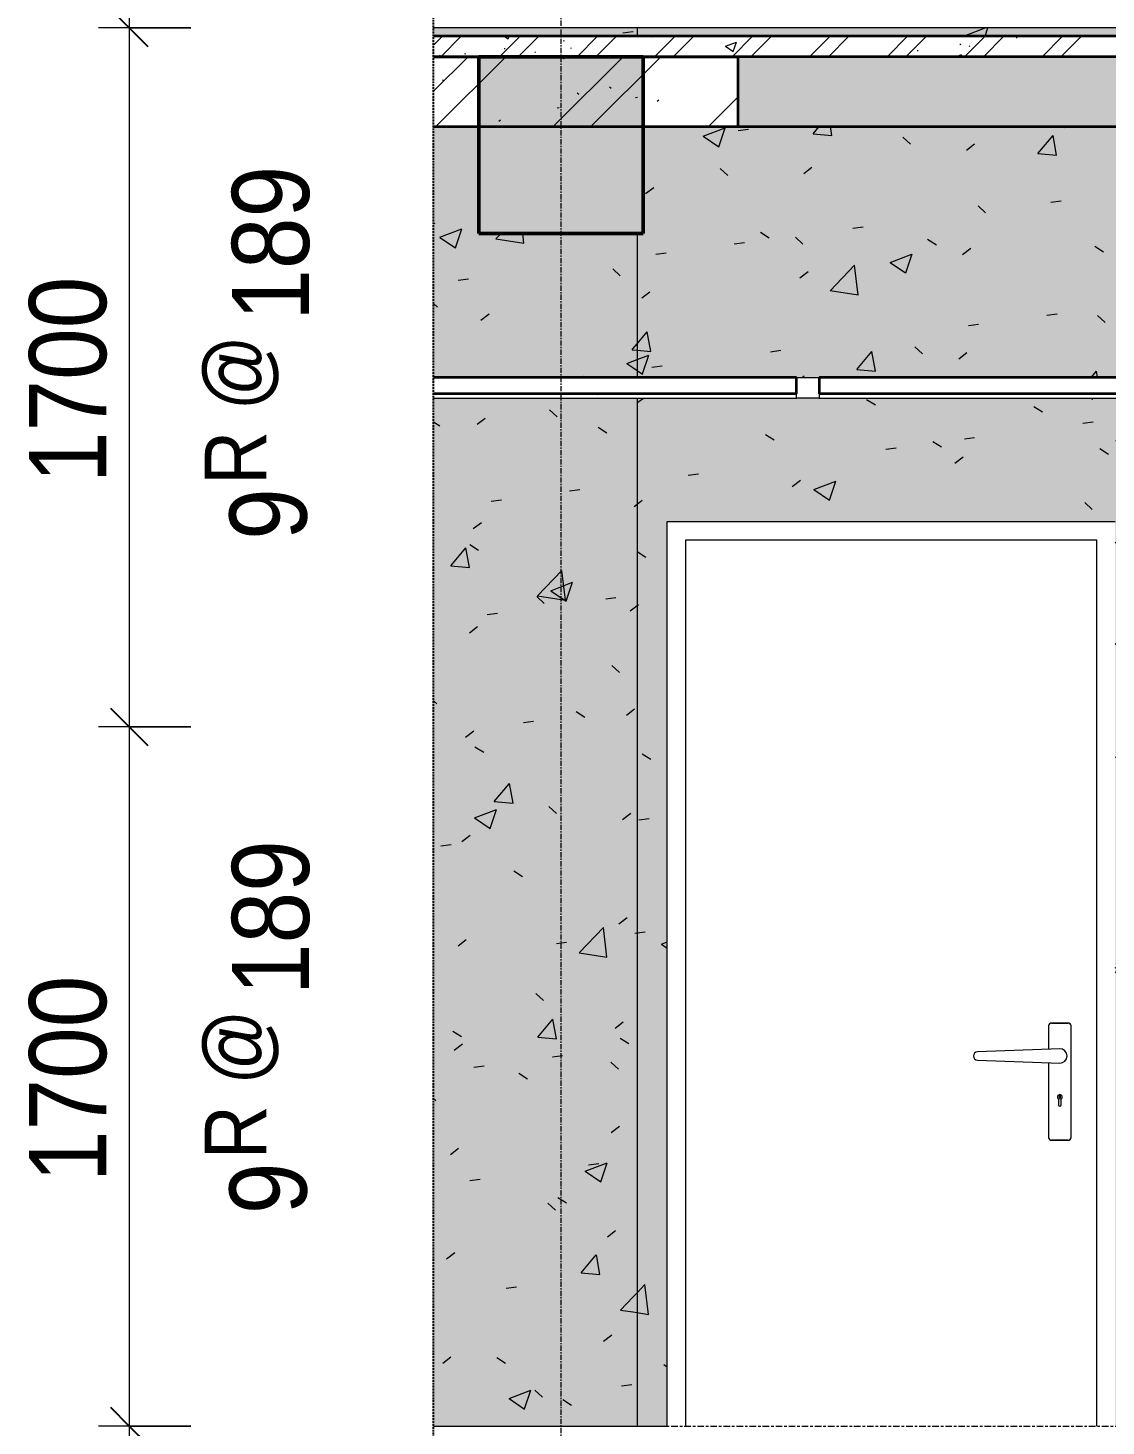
# Model space of a CAD drawing. Header units: millimetres. Extents: x 112507 to 177976, y -4970 to 80839.
# Drawn here: x 161123 to 163746, y 19200 to 22600 of the extents above; entities that cross this region are included whole.
import ezdxf

# ---------------------------------------------------------------- set-up
doc = ezdxf.new("R2010")
doc.units = ezdxf.units.MM
for name, pattern in [('Centre', [31.75, 6.35, -4.7625, 15.875, -4.7625]), ('Grid Line', [22.225, 12.7, -3.175, 3.175, -3.175]), ('Hidden', [7.14375, 4.7625, -2.38125])]:
    doc.linetypes.add(name, pattern=pattern)
for name, color, linetype, lineweight in [('0-4', 90, 'Continuous', 5), ('A-ANNO-DIMS', 211, 'Continuous', 9), ('A-ANNO-DIMS-75', 211, 'Continuous', 9), ('A-CLNG', 13, 'Continuous', 18), ('A-CLNG-1', 7, 'Continuous', 35), ('A-CLNG-FNSH-1', 250, 'Continuous', 18), ('A-CLNG-PATT-1', 13, 'Continuous', 18), ('A-DETL-GENF', 92, 'Continuous', 18), ('A-DETL-GENF-3', 254, 'Continuous', 18), ('A-DETL-GENF-4', 92, 'Hidden', 25), ('A-DETL-MEDM', 33, 'Continuous', 35), ('A-DOOR', 31, 'Continuous', 18), ('A-DOOR-FRAM-1', 31, 'Continuous', 18), ('A-FLOR-FNSH-1', 7, 'Continuous', 35), ('A-FLOR-LEVL-2', 51, 'Centre', 9), ('A-FLOR-PATT-1', 253, 'Continuous', 18), ('A-FLOR-PATT-2', 8, 'Continuous', 18), ('A-WALL-PATT-2', 111, 'Continuous', 18), ('I-WALL', 2, 'Continuous', 18), ('S-BEAM-1', 43, 'Continuous', 5), ('S-BEAM-2', 90, 'Continuous', 50), ('S-GRID-1', 1, 'Grid Line', 9), ('S-STRS-IDEN-1', 31, 'Continuous', 9)]:
    doc.layers.add(name, color=color, linetype=linetype, lineweight=lineweight)
doc.styles.add('UTM Avo_1', font='', dxfattribs={"width": 0.9, "height": 187.5})
doc.styles.add('UTM Avo_2', font='', dxfattribs={"width": 0.9, "height": 150})
doc.styles.add('UTM Avo_3', font='', dxfattribs={"width": 0.9, "height": 187.5})
doc.styles.get('UTM Avo_1').set_extended_font_data('UTM Avo')
doc.styles.get('UTM Avo_2').set_extended_font_data('UTM Avo')
doc.styles.get('UTM Avo_3').set_extended_font_data('UTM Avo')
doc.dimstyles.new('1_Dim_chi_tiet_2_5_2', dxfattribs={"dimscale": 304.8, "dimtxt": 187.368928, "dimasz": 0.295276, "dimexe": 0.246063, "dimexo": 0.0625, "dimgap": 0.024606, "dimtad": 1, "dimdec": 0, "dimrnd": 5, "dimzin": 0, "dimdsep": 46, "dimtxsty": 'UTM Avo_1', "dimblk1": 'OBLIQUE', "dimblk2": 'OBLIQUE', "dimsah": 1, "dimcen": 0.09, "dimdle": 0.246063, "dimazin": 0, "dimtfac": 1, "dimtdec": 4, "dimtix": 1, "dimtmove": 0, "dimatfit": 3, "dimfxl": 0.492126, "dimfxlon": 1, "dimtvp": 1, "dimtolj": 1, "dimtzin": 0, "dimarcsym": 2})
pattern_1 = [(50, (74551.6, 15225), (546.553, -47.817), [57.15, -628.65]), (355, (74551.6, 15225), (-105.73, 573.17), [45.72, -502.92]), (100.451, (74597.17, 15221), (440.828, 525.35), [48.57, -534.27]), (46.184, (74551.6, 15377.4), (813.237, -126.13), [85.725, -942.975]), (96.636, (74619.4, 15366.9), (712.21, 742.28), [72.855, -801.405]), (351.184, (74551.6, 15377.4), (712.215, 742.28), [68.58, -754.38]), (21, (74627.8, 15339.3), (454.843, -306.796), [57.15, -628.65]), (326, (74627.8, 15339.3), (185.406, 552.564), [45.72, -502.92]), (71.451, (74665.7, 15313.73), (640.25, 245.764), [48.57, -534.27]), (37.5, (74551.62, 15225), (9.2664, 253.665), [5.029, -491.795, 5.029, -505.511, -504.825]), (37.5, (74551.62, 15225), (9.2664, 253.665), [-1007.364, 5.029, -499.796]), (7.5, (74551.62, 15225), (200.4594, 300.541), [5.029, -286.055, 5.029, -480.365, -192.405]), (7.5, (74551.62, 15225), (200.4594, 300.541), [-776.478, 5.029, -187.376]), (327.5, (74381.7, 15225), (406.773, -17.1864), [5.029, -185.471, 5.029, -589.331, -788.67]), (327.5, (74381.7, 15225), (406.773, -17.1864), [-784.86, 5.03, -783.64]), (317.5, (74305.5, 15225), (444.388, 76.28), [5.029, -242.621, 5.029, -389.687, -560.07]), (317.5, (74305.5, 15225), (444.388, 76.28), [-642.366, 5.03, -555.04]), (45, (74551.62, 15225), (-188.585, 188.585), []), (45, (74551.62, 15510.75), (-188.585, 188.585), [])]
pattern_2 = [(50, (167034.5, 15225), (546.553, -47.817), [57.15, -628.65]), (355, (167034.5, 15225), (-105.73, 573.17), [45.72, -502.92]), (100.451, (167080.04, 15221), (440.828, 525.35), [48.57, -534.27]), (46.184, (167034.5, 15377.4), (813.237, -126.13), [85.725, -942.975]), (96.636, (167102.26, 15366.9), (712.21, 742.28), [72.855, -801.405]), (351.184, (167034.5, 15377.4), (712.215, 742.28), [68.58, -754.38]), (21, (167110.7, 15339.3), (454.843, -306.796), [57.15, -628.65]), (326, (167110.7, 15339.3), (185.406, 552.564), [45.72, -502.92]), (71.451, (167148.6, 15313.73), (640.25, 245.764), [48.57, -534.27]), (37.5, (167034.49, 15225), (9.2664, 253.665), [25.146, -471.678, 25.146, -485.394, -504.825]), (37.5, (167034.49, 15225), (9.2664, 253.665), [-1007.364, 25.146, -479.679]), (7.5, (167034.5, 15225), (200.4594, 300.541), [25.146, -265.938, 25.146, -460.248, -192.405]), (7.5, (167034.5, 15225), (200.4594, 300.541), [-776.478, 25.146, -167.259]), (327.5, (166864.56, 15225), (406.773, -17.1864), [25.146, -165.354, 25.146, -569.214, -788.67]), (327.5, (166864.56, 15225), (406.773, -17.1864), [-784.86, 25.146, -763.524]), (317.5, (166788.36, 15225), (444.388, 76.28), [25.146, -222.504, 25.146, -369.57, -560.07]), (317.5, (166788.36, 15225), (444.388, 76.28), [-642.366, 25.146, -534.924])]

# ---------------------------------------------------------------- blocks, each defined once
blk = doc.blocks.new('NCV_TKTC_KET CAU_rvt-6-TKCS_THANG BỘ TB5 - MẶT CẮT')
at = {"layer": 'A-FLOR-PATT-1'}
h = blk.add_hatch(dxfattribs=at)
h.set_pattern_fill('FP_8', color=256, style=0, pattern_type=2)
h.set_pattern_definition(pattern_1)
h.paths.add_polyline_path([(70204.1, 22360), (70366.9, 22360), (70366.9, 22530), (69626.9, 22530), (69626.9, 22360)])
h = blk.add_hatch(dxfattribs=at)
h.set_pattern_fill('FP_8', color=256, style=0, pattern_type=2)
h.set_pattern_definition(pattern_1)
h.paths.add_polyline_path([(70204.1, 22360), (70366.9, 22360), (70366.9, 22530), (69626.9, 22530), (69626.9, 22360)])
at = {"layer": 'S-BEAM-1'}
blk.add_hatch(color=256, dxfattribs=at).paths.add_polyline_path([(69736.9, 22100), (70136.9, 22100), (70136.9, 22530), (69736.9, 22530)])
at = {"layer": 'A-FLOR-FNSH-1'}
for p, q in [((70366.9, 22530), (69626.9, 22530)), ((69626.9, 22360), (70366.9, 22360))]:
    blk.add_line(p, q, dxfattribs=at)
at = {"layer": 'S-BEAM-2'}
for p, q in [((70136.9, 22530), (69736.9, 22530)), ((69736.9, 22530), (69736.9, 22100)), ((70136.9, 22100), (70136.9, 22530)), ((69736.9, 22100), (70136.9, 22100))]:
    blk.add_line(p, q, dxfattribs=at)
blk = doc.blocks.new('FD_05 - FD_05-1000x2200mm-V78-TKCS_THANG BỘ TB5 - MẶT CẮT')
at = {"layer": 'A-DOOR'}
for p, q in [((71122.8, 6572.5), (71122.8, 6516.5)), ((71170.3, 6580), (71130.3, 6580)), ((71130.3, 6580), (71170.3, 6580)), ((71177.8, 6302.5), (71177.8, 6572.5)), ((71150.3, 6517.5), (70949.9, 6510)), ((70949.9, 6490), (71150.3, 6482.5)), ((71122.8, 6483.5), (71122.8, 6302.5)), ((71146.8, 6395.1), (71146.8, 6381.2)), ((71149.6, 6397), (71149.6, 6403)), ((71151, 6403), (71151, 6397)), ((71153.8, 6381.2), (71153.8, 6395.1)), ((71130.3, 6295), (71170.3, 6295)), ((71170.3, 6295), (71130.3, 6295))]:
    blk.add_line(p, q, dxfattribs=at)
at = {"layer": 'A-DOOR', "flags": 128}
for points in [[(71130.3, 6580), (71130, 6580), (71129.7, 6580), (71129.4, 6579.9), (71129.1, 6579.9), (71128.8, 6579.9), (71128.5, 6579.8), (71128.2, 6579.7), (71128, 6579.6), (71127.7, 6579.5), (71127.4, 6579.4), (71127.1, 6579.3), (71126.8, 6579.2), (71126.6, 6579), (71126.3, 6578.9), (71126.1, 6578.7), (71125.8, 6578.5), (71125.6, 6578.3), (71125.4, 6578.1), (71125.1, 6577.9), (71124.9, 6577.7), (71124.7, 6577.5), (71124.5, 6577.3), (71124.3, 6577), (71124.2, 6576.8), (71124, 6576.6), (71123.8, 6576.3), (71123.7, 6576), (71123.6, 6575.8), (71123.4, 6575.5), (71123.3, 6575.2), (71123.2, 6574.9), (71123.1, 6574.7), (71123, 6574.4), (71123, 6574.1), (71122.9, 6573.8), (71122.9, 6573.5), (71122.8, 6573.2), (71122.8, 6572.9), (71122.8, 6572.6), (71122.8, 6572.5)], [(71177.8, 6572.5), (71177.8, 6572.8), (71177.8, 6573.1), (71177.8, 6573.4), (71177.7, 6573.7), (71177.7, 6574), (71177.6, 6574.3), (71177.5, 6574.6), (71177.4, 6574.9), (71177.3, 6575.1), (71177.2, 6575.4), (71177.1, 6575.7), (71177, 6576), (71176.8, 6576.2), (71176.7, 6576.5), (71176.5, 6576.7), (71176.3, 6577), (71176.1, 6577.2), (71175.9, 6577.4), (71175.7, 6577.7), (71175.5, 6577.9), (71175.3, 6578.1), (71175.1, 6578.3), (71174.9, 6578.5), (71174.6, 6578.6), (71174.4, 6578.8), (71174.1, 6579), (71173.8, 6579.1), (71173.6, 6579.3), (71173.3, 6579.4), (71173, 6579.5), (71172.7, 6579.6), (71172.5, 6579.7), (71172.2, 6579.8), (71171.9, 6579.8), (71171.6, 6579.9), (71171.3, 6579.9), (71171, 6580), (71170.7, 6580), (71170.4, 6580), (71170.3, 6580)], [(71122.8, 6302.5), (71122.8, 6302.2), (71122.8, 6301.9), (71122.9, 6301.6), (71122.9, 6301.3), (71123, 6301), (71123, 6300.7), (71123.1, 6300.4), (71123.2, 6300.2), (71123.3, 6299.9), (71123.4, 6299.6), (71123.5, 6299.3), (71123.7, 6299), (71123.8, 6298.8), (71124, 6298.5), (71124.1, 6298.3), (71124.3, 6298), (71124.5, 6297.8), (71124.7, 6297.6), (71124.9, 6297.3), (71125.1, 6297.1), (71125.3, 6296.9), (71125.5, 6296.7), (71125.8, 6296.5), (71126, 6296.4), (71126.3, 6296.2), (71126.5, 6296), (71126.8, 6295.9), (71127.1, 6295.8), (71127.3, 6295.6), (71127.6, 6295.5), (71127.9, 6295.4), (71128.2, 6295.3), (71128.5, 6295.2), (71128.8, 6295.2), (71129.1, 6295.1), (71129.3, 6295.1), (71129.6, 6295), (71129.9, 6295), (71130.2, 6295), (71130.3, 6295)], [(71170.3, 6295), (71170.6, 6295), (71170.9, 6295), (71171.2, 6295.1), (71171.5, 6295.1), (71171.8, 6295.1), (71172.1, 6295.2), (71172.4, 6295.3), (71172.7, 6295.4), (71173, 6295.5), (71173.2, 6295.6), (71173.5, 6295.7), (71173.8, 6295.8), (71174, 6296), (71174.3, 6296.1), (71174.5, 6296.3), (71174.8, 6296.5), (71175, 6296.7), (71175.3, 6296.9), (71175.5, 6297.1), (71175.7, 6297.3), (71175.9, 6297.5), (71176.1, 6297.7), (71176.3, 6298), (71176.5, 6298.2), (71176.6, 6298.4), (71176.8, 6298.7), (71176.9, 6299), (71177.1, 6299.2), (71177.2, 6299.5), (71177.3, 6299.8), (71177.4, 6300.1), (71177.5, 6300.3), (71177.6, 6300.6), (71177.6, 6300.9), (71177.7, 6301.2), (71177.7, 6301.5), (71177.8, 6301.8), (71177.8, 6302.1), (71177.8, 6302.4), (71177.8, 6302.5)]]:
    blk.add_lwpolyline(points, dxfattribs=at)
at = {"layer": 'A-DOOR'}
for centre, radius, start, end in [((71130.3, 6572.5), 7.5, 135, 180), ((71130.3, 6572.5), 7.5, 90, 132.2186), ((71170.3, 6572.5), 7.5, 0, 90), ((70950.3, 6500), 10, 92.1456, 180), ((70950.3, 6500), 10, 180, 267.8544), ((71150.3, 6500), 17.5, 0, 90), ((71150.3, 6500), 17.5, 270, 0), ((71150.3, 6400), 6, 305.6853, 234.3147), ((71150.3, 6403), 0.7, 0, 180), ((71150.3, 6397), 0.7, 180, 0), ((71150.3, 6397), 0.7, 195, 255), ((71150.3, 6403), 0.7, 120, 150), ((71150.3, 6397), 0.7, 285, 345), ((71150.3, 6403), 0.7, 30, 60), ((71150.3, 6381.2), 3.5, 180, 0), ((71130.3, 6302.5), 7.52, 180, 225), ((71130.3, 6302.5), 7.52, 227.7229, 270), ((71170.3, 6302.5), 7.5, 270, 0)]:
    blk.add_arc(centre, radius, start, end, dxfattribs=at)
at = {"layer": 'A-DOOR-FRAM-1'}
for p, q in [((70240.3, 5600), (70240.3, 7755)), ((70240.3, 7755), (71240.3, 7755)), ((71240.3, 5600), (71240.3, 7755))]:
    blk.add_line(p, q, dxfattribs=at)
blk = doc.blocks.new('BORDER VIEW - BORDER VIEW-3767319-TKCS_THANG BỘ TB5 - MẶT CẮT')
at = {"layer": 'A-DETL-GENF-4'}
blk.add_line((69626.9, -2344.9), (69626.9, 34042.6), dxfattribs=at)
blk = doc.blocks.new('DIMBLOCK167-TKCS_THANG BỘ TB5 - MẶT CẮT')
at = {"layer": 'A-ANNO-DIMS-75', "lineweight": 25}
for p, q in [((161369.2, 24300), (161324.2, 24345)), ((161369.2, 24300), (161414.2, 24255)), ((161369.2, 22600), (161324.2, 22645)), ((161369.2, 22600), (161414.2, 22555))]:
    blk.add_line(p, q, dxfattribs=at)
at = {"layer": 'A-ANNO-DIMS-75'}
for p, q in [((161519.2, 24300), (161294.2, 24300)), ((161369.2, 24300), (161369.2, 22600)), ((161369.2, 24300), (161519.2, 24300)), ((161519.2, 22600), (161294.2, 22600)), ((161369.2, 22600), (161519.2, 22600))]:
    blk.add_line(p, q, dxfattribs=at)
at = {"layer": 'A-ANNO-DIMS-75', "color": 0, "insert": (161125.7, 23193.2), "char_height": 187.5, "width": 616.236, "attachment_point": 1, "rotation": 90, "line_spacing_factor": 1.110334, "style": 'UTM Avo_1'}
blk.add_mtext('1700', dxfattribs=at)
blk = doc.blocks.new('_Oblique')
at = {"color": 0, "linetype": 'ByBlock', "lineweight": -2}
blk.add_line((-0.5, -0.5), (0.5, 0.5), dxfattribs=at)
blk = doc.blocks.new('DIMBLOCK168-TKCS_THANG BỘ TB5 - MẶT CẮT')
at = {"layer": 'A-ANNO-DIMS-75', "lineweight": 25}
for p, q in [((161369.2, 22600), (161324.2, 22645)), ((161369.2, 22600), (161414.2, 22555)), ((161369.2, 20900), (161324.2, 20945)), ((161369.2, 20900), (161414.2, 20855))]:
    blk.add_line(p, q, dxfattribs=at)
at = {"layer": 'A-ANNO-DIMS-75'}
for p, q in [((161519.2, 22600), (161294.2, 22600)), ((161369.2, 22600), (161369.2, 20900)), ((161369.2, 22600), (161519.2, 22600)), ((161519.2, 20900), (161294.2, 20900)), ((161369.2, 20900), (161519.2, 20900))]:
    blk.add_line(p, q, dxfattribs=at)
at = {"layer": 'A-ANNO-DIMS-75', "color": 0, "insert": (161125.7, 21493.2), "char_height": 187.5, "width": 616.236, "attachment_point": 1, "rotation": 90, "line_spacing_factor": 1.110334, "style": 'UTM Avo_1'}
blk.add_mtext('1700', dxfattribs=at)
blk = doc.blocks.new('DIMBLOCK169-TKCS_THANG BỘ TB5 - MẶT CẮT')
at = {"layer": 'A-ANNO-DIMS-75', "lineweight": 25}
for p, q in [((161369.2, 20900), (161324.2, 20945)), ((161369.2, 20900), (161414.2, 20855)), ((161369.2, 19200), (161324.2, 19245)), ((161369.2, 19200), (161414.2, 19155))]:
    blk.add_line(p, q, dxfattribs=at)
at = {"layer": 'A-ANNO-DIMS-75'}
for p, q in [((161519.2, 20900), (161294.2, 20900)), ((161369.2, 20900), (161369.2, 19200)), ((161369.2, 20900), (161519.2, 20900)), ((161519.2, 19200), (161294.2, 19200)), ((161369.2, 19200), (161519.2, 19200))]:
    blk.add_line(p, q, dxfattribs=at)
at = {"layer": 'A-ANNO-DIMS-75', "color": 0, "insert": (161125.7, 19793.2), "char_height": 187.5, "width": 616.236, "attachment_point": 1, "rotation": 90, "line_spacing_factor": 1.110334, "style": 'UTM Avo_1'}
blk.add_mtext('1700', dxfattribs=at)
blk = doc.blocks.new('DIMBLOCK170-TKCS_THANG BỘ TB5 - MẶT CẮT')
at = {"layer": 'A-ANNO-DIMS-75', "lineweight": 25}
for p, q in [((161369.2, 19200), (161324.2, 19245)), ((161369.2, 19200), (161414.2, 19155)), ((161369.2, 17500), (161324.2, 17545)), ((161369.2, 17500), (161414.2, 17455))]:
    blk.add_line(p, q, dxfattribs=at)
at = {"layer": 'A-ANNO-DIMS-75'}
for p, q in [((161519.2, 19200), (161294.2, 19200)), ((161369.2, 19200), (161369.2, 17500)), ((161369.2, 19200), (161519.2, 19200)), ((161519.2, 17500), (161294.2, 17500)), ((161369.2, 17500), (161519.2, 17500))]:
    blk.add_line(p, q, dxfattribs=at)
at = {"layer": 'A-ANNO-DIMS-75', "color": 0, "insert": (161125.7, 18093.2), "char_height": 187.5, "width": 616.236, "attachment_point": 1, "rotation": 90, "line_spacing_factor": 1.110334, "style": 'UTM Avo_1'}
blk.add_mtext('1700', dxfattribs=at)
blk = doc.blocks.new('M_Stair Run Tag - Standard-143073-TKCS_THANG BỘ TB5 - MẶT CẮT')
at = {"layer": 'S-STRS-IDEN-1', "insert": (69070.2, -1469.4), "char_height": 150, "width": 705.375, "attachment_point": 2, "rotation": 90, "line_spacing_factor": 1.107334, "style": 'UTM Avo_2'}
blk.add_mtext('\\pt857.25,1714.5,2571.75,3429,4286.25,5143.5,6000.75,6858,7715.25,8572.5,9429.75,10287,11144.25,12001.5,12858.75,13716,14573.25,15430.5,16287.75,17145,18002.25,18859.5,19716.75,20574,21431.25,22288.5,23145.75,24003,24860.25,25717.5,26574.75,27432;R @', dxfattribs=at)

msp = doc.modelspace()

# ---------------------------------------------------------------- hatches: boundary and pattern name
at = {"layer": 'A-CLNG-PATT-1'}
h = msp.add_hatch(dxfattribs=at)
h.set_pattern_fill('FP_11', color=256, style=0, pattern_type=2)
h.set_pattern_definition([(0, (167034.49, 15225), (609.6, 152.4), [25.146, -432.054, 25.146, -432.054, -2438.4]), (0, (167034.49, 15225), (609.6, 152.4), [-914.4, 25.146, -889.254, 25.146, -432.054, -1066.8]), (0, (167034.49, 15225), (609.6, 152.4), [-2286, 25.146, -279.654, 25.146, -736.854]), (120, (167263.09, 15301.2), (-436.7823, 451.729), [25.146, -432.054, 25.146, -432.054, -2438.4]), (120, (167263.09, 15301.2), (-436.7823, 451.729), [-914.4, 25.146, -889.254, 25.146, -432.054, -1066.8]), (120, (167263.09, 15301.2), (-436.7823, 451.729), [-2286, 25.146, -279.654, 25.146, -736.854]), (240, (167339.29, 15606), (-172.8177, -604.129), [25.146, -432.054, 25.146, -432.054, -2438.4]), (240, (167339.29, 15606), (-172.8177, -604.129), [-914.4, 25.146, -889.254, 25.146, -432.054, -1066.8]), (240, (167339.29, 15606), (-172.8177, -604.129), [-2286, 25.146, -279.654, 25.146, -736.854])])
h.paths.add_polyline_path([(162109.8, 21700), (162992.6, 21700), (162992.6, 21710), (162109.8, 21710), (162109.8, 21703.8)])
h.paths.add_polyline_path([(164419.8, 21700), (164419.8, 21710), (163047.8, 21710), (163047.8, 21700), (163915.2, 21700)])
at = {"layer": 'A-DETL-GENF-3'}
h = msp.add_hatch(dxfattribs=at)
h.set_pattern_fill('FP_8', color=256, style=0, pattern_type=2)
h.set_pattern_definition([(50, (167034.5, 15225), (546.553, -47.817), [57.15, -628.65]), (355, (167034.5, 15225), (-105.728, 573.17), [45.72, -502.92]), (100.451, (167080.04, 15221), (440.828, 525.35), [48.57, -534.27]), (46.184, (167034.5, 15377.4), (813.237, -126.128), [85.725, -942.975]), (96.636, (167102.26, 15366.9), (712.207, 742.283), [72.855, -801.405]), (351.184, (167034.5, 15377.4), (712.215, 742.276), [68.58, -754.38]), (21, (167110.7, 15339.3), (454.843, -306.796), [57.15, -628.65]), (326, (167110.7, 15339.3), (185.406, 552.564), [45.72, -502.92]), (71.451, (167148.6, 15313.73), (640.251, 245.764), [48.57, -534.27]), (37.5, (167034.49, 15225), (9.2664, 253.665), [5.029, -491.795, 5.029, -505.511, -504.825]), (37.5, (167034.49, 15225), (9.2664, 253.665), [-1007.364, 5.029, -499.796]), (7.5, (167034.5, 15225), (200.4594, 300.5414), [5.029, -286.055, 5.029, -480.365, -192.405]), (7.5, (167034.5, 15225), (200.4594, 300.5414), [-776.478, 5.029, -187.376]), (327.5, (166864.56, 15225), (406.7728, -17.1864), [5.029, -185.471, 5.029, -589.331, -788.67]), (327.5, (166864.56, 15225), (406.7728, -17.1864), [-784.86, 5.029, -783.641]), (317.5, (166788.36, 15225), (444.388, 76.2803), [5.029, -242.621, 5.029, -389.687, -560.07]), (317.5, (166788.36, 15225), (444.388, 76.2803), [-642.366, 5.029, -555.041]), (45, (167034.5, 15225), (-188.5854, 188.5854), []), (45, (167034.5, 15510.75), (-188.5854, 188.5854), [])])
h.paths.add_polyline_path([(170416.1, 50), (170719.8, 50), (170719.8, 650), (168819.8, 650), (168819.8, 450), (170416.1, 450)])
h.paths.add_polyline_path([(166799.8, 1750), (166999.8, 1750), (166999.8, 2150), (164419.8, 2150), (164419.8, 2130), (162849.8, 2130), (162849.8, 1960), (164419.8, 1960), (164419.8, 1750), (164619.8, 1750), (164619.8, 1980), (166799.8, 1980)])
h.paths.add_polyline_path([(170416.1, 3110), (170716.1, 3110), (170716.1, 3710), (170416.1, 3710)])
h.paths.add_polyline_path([(164419.8, 5150), (164619.8, 5150), (164619.8, 5380), (166281.9, 5380), (166281.9, 5150), (166481.9, 5150), (166481.9, 5550), (164419.8, 5550), (164419.8, 5530), (162849.8, 5530), (162849.8, 5360), (164419.8, 5360)])
h.paths.add_polyline_path([(170519.8, 5380), (170719.8, 5380), (170719.8, 5600), (170519.8, 5600), (170519.8, 5545.7)])
h.paths.add_polyline_path([(170416.1, 6700), (170716.1, 6700), (170716.1, 7300), (170416.1, 7300)])
h.paths.add_polyline_path([(166281.9, 8550), (166481.9, 8550), (166481.9, 8950), (164419.8, 8950), (164419.8, 8930), (162849.8, 8930), (162849.8, 8760), (164419.8, 8760), (164419.8, 8550), (164621.1, 8550), (164621.1, 8780), (166281.9, 8780)])
h.paths.add_polyline_path([(170719.8, 8780), (170719.8, 9000), (170519.8, 9000), (170519.8, 8780)])
h.paths.add_polyline_path([(170716.1, 10100), (170716.1, 10700), (170416.1, 10700), (170416.1, 10100)])
h.paths.add_polyline_path([(164619.8, 11950), (164619.8, 12180), (166281.9, 12180), (166281.9, 11950), (166481.9, 11950), (166481.9, 12350), (164419.8, 12350), (164419.8, 12330), (162849.8, 12330), (162849.8, 12160), (164419.8, 12160), (164419.8, 11950), (164529.4, 11950)])
h.paths.add_polyline_path([(170719.8, 12180), (170719.8, 12400), (170519.8, 12400), (170519.8, 12180)])
h.paths.add_polyline_path([(170416.1, 13500), (170716.1, 13500), (170716.1, 14100), (170416.1, 14100)])
h.paths.add_polyline_path([(164419.8, 15350), (164619.8, 15350), (164619.8, 15580), (166281.9, 15580), (166281.9, 15350), (166481.9, 15350), (166481.9, 15750), (164419.8, 15750), (164419.8, 15730), (162849.8, 15730), (162849.8, 15560), (164419.8, 15560), (164419.8, 15353.1)])
h.paths.add_polyline_path([(170519.8, 15580), (170719.8, 15580), (170719.8, 15800), (170519.8, 15800)])
h.paths.add_polyline_path([(170416.1, 16900), (170716.1, 16900), (170716.1, 17500), (170416.1, 17500)])
h.paths.add_polyline_path([(164529.4, 18750), (164619.8, 18750), (164619.8, 18980), (166281.9, 18980), (166281.9, 18750), (166481.9, 18750), (166481.9, 19150), (164419.8, 19150), (164419.8, 19130), (162849.8, 19130), (162849.8, 18960), (164419.8, 18960), (164419.8, 18750)])
h.paths.add_polyline_path([(170519.8, 18980), (170719.8, 18980), (170719.8, 19200), (170519.8, 19200)])
h.paths.add_polyline_path([(170416.1, 20300), (170716.1, 20300), (170716.1, 20900), (170416.1, 20900)])
h.paths.add_polyline_path([(164529.4, 22150), (164619.8, 22150), (164619.8, 22380), (166281.9, 22380), (166281.9, 22150), (166481.9, 22150), (166481.9, 22550), (164419.8, 22550), (164419.8, 22530), (162849.8, 22530), (162849.8, 22360), (164419.8, 22360), (164419.8, 22150)])
h.paths.add_polyline_path([(170716.1, 23700), (170716.1, 24300), (170416.1, 24300), (170416.1, 23700)])
h.paths.add_polyline_path([(164529.4, 25550), (164619.8, 25550), (164619.8, 25780), (166281.9, 25780), (166281.9, 25550), (166481.9, 25550), (166481.9, 25950), (164419.8, 25950), (164419.8, 25930), (162849.8, 25930), (162849.8, 25760), (164419.8, 25760), (164419.8, 25550)])
h.paths.add_polyline_path([(170519.8, 25780), (170719.8, 25780), (170719.8, 26000), (170519.8, 26000)])
h.paths.add_polyline_path([(170716.1, 27200), (170716.1, 27800), (170416.1, 27800), (170416.1, 27200)])
h.paths.add_polyline_path([(164619.8, 29150), (164619.8, 29350), (166281.9, 29350), (166281.9, 29150), (166481.9, 29150), (166481.9, 29550), (164419.8, 29550), (164419.8, 29500), (162849.8, 29500), (162849.8, 29350), (164419.8, 29350), (164419.8, 29150), (164529.4, 29150)])
h.paths.add_polyline_path([(170670.7, 29300), (170719.8, 29300), (170719.8, 29650), (170519.8, 29650), (170519.8, 29300)])
h.paths.add_polyline_path([(164619.8, 32800), (164619.8, 33000), (170719.8, 33000), (170719.8, 33200), (163219.8, 33200), (163219.8, 33000), (164318.2, 33000), (164318.2, 32800), (164529.4, 32800)])
at = {"layer": 'A-FLOR-PATT-2'}
h = msp.add_hatch(dxfattribs=at)
h.set_pattern_fill('FP_7', color=256, style=0, pattern_type=2)
h.set_pattern_definition([(50, (167034.5, 15225), (273.276, -23.909), [28.575, -314.325]), (355, (167034.5, 15225), (-52.865, 286.585), [22.86, -251.46]), (100.451, (167057.26, 15223), (220.414, 262.6745), [24.285, -267.135]), (46.184, (167034.5, 15301.2), (406.619, -63.065), [42.862, -471.487]), (96.636, (167068.37, 15295.94), (356.104, 371.141), [36.428, -400.703]), (351.184, (167034.5, 15301.2), (356.107, 371.138), [34.29, -377.19]), (21, (167072.6, 15282.15), (227.421, -153.398), [28.575, -314.325]), (326, (167072.6, 15282.15), (92.703, 276.282), [22.86, -251.46]), (71.451, (167091.54, 15269.37), (320.1254, 122.8816), [24.285, -267.135]), (37.5, (167034.49, 15225), (4.6325, 126.8326), [2.515, -245.897, 2.515, -252.755, -252.413]), (37.5, (167034.49, 15225), (4.6325, 126.8326), [-503.682, 2.515, -249.898]), (7.5, (167034.49, 15225), (100.2292, 150.2711), [2.515, -143.027, 2.515, -240.182, -96.203]), (7.5, (167034.49, 15225), (100.2292, 150.2711), [-388.239, 2.515, -93.688]), (327.5, (166949.53, 15225), (203.3868, -8.5935), [2.515, -92.735, 2.515, -294.665, -394.335]), (327.5, (166949.53, 15225), (203.3868, -8.5935), [-392.43, 2.515, -391.82]), (317.5, (166911.43, 15225), (222.1944, 38.14), [2.515, -121.31, 2.515, -194.843, -280.035]), (317.5, (166911.43, 15225), (222.1944, 38.14), [-321.183, 2.515, -277.52]), (45, (167034.49, 15225), (-94.2927, 94.2927), []), (45, (167034.49, 15367.88), (-94.2927, 94.2927), [])])
h.paths.add_polyline_path([(163915.2, 22530), (163994.8, 22530), (163994.8, 22580), (162109.8, 22580), (162109.8, 22530), (163301.1, 22530)])
at = {"layer": 'A-WALL-PATT-2'}
h = msp.add_hatch(dxfattribs=at)
h.set_pattern_fill('FP_13', color=256, style=0, pattern_type=2)
h.set_pattern_definition(pattern_2)
h.paths.add_polyline_path([(162594.8, 19200), (162594.8, 21700), (162109.8, 21700), (162109.8, 19200)])
h.paths.add_polyline_path([(162109.8, 21750), (162594.8, 21750), (162594.8, 22100), (162219.8, 22100), (162219.8, 22360), (162109.8, 22360)])
h.paths.add_polyline_path([(162109.8, 22580), (162594.8, 22580), (162594.8, 22600), (162109.8, 22600)])
h = msp.add_hatch(color=256, dxfattribs=at)
h.paths.add_polyline_path([(162594.8, 19200), (162594.8, 21700), (162109.8, 21700), (162109.8, 19200)])
h.paths.add_polyline_path([(162109.8, 21750), (162594.8, 21750), (162594.8, 22100), (162219.8, 22100), (162219.8, 22360), (162109.8, 22360)])
h.paths.add_polyline_path([(162109.8, 22580), (162594.8, 22580), (162594.8, 22600), (162109.8, 22600)])
h = msp.add_hatch(dxfattribs=at)
h.set_pattern_fill('FP_13', color=256, style=0, pattern_type=2)
h.set_pattern_definition(pattern_2)
h.paths.add_polyline_path([(162594.8, 19200), (162604.8, 19200), (162604.8, 21700), (162594.8, 21700), (162594.8, 20256.8)])
h.paths.add_polyline_path([(162594.8, 21750), (162604.8, 21750), (162604.8, 22100), (162594.8, 22100)])
h.paths.add_polyline_path([(162594.8, 22580), (162604.8, 22580), (162604.8, 22600), (162594.8, 22600)])
h = msp.add_hatch(dxfattribs=at)
h.set_pattern_fill('FP_14', color=256, style=0, pattern_type=2)
h.set_pattern_definition([(37.5, (167034.49, 15225), (-2.40047, 73.41204), [2.515, -55.397, 2.515, -62.255, -61.912]), (37.5, (167034.49, 15225), (-2.40047, 73.41204), [-122.682, 2.515, -59.398]), (7.5, (167034.49, 15225), (67.4282, 107.524), [2.515, -28.727, 2.515, -49.682, -20.002]), (7.5, (167034.49, 15225), (67.4282, 107.524), [-83.439, 2.515, -17.488]), (327.5, (166987.626, 15225), (118.6493, 0.21553), [2.515, -16.535, 2.515, -66.065, -89.535]), (327.5, (166987.626, 15225), (118.6493, 0.21553), [-87.63, 2.515, -87.02]), (317.5, (166987.63, 15225), (114.5339, 33.4393), [2.515, -7.01, 2.515, -42.443, -51.435]), (317.5, (166987.63, 15225), (114.5339, 33.4393), [-54.483, 2.515, -48.92])])
h.paths.add_polyline_path([(162594.8, 19200), (162604.8, 19200), (162604.8, 21700), (162594.8, 21700), (162594.8, 20256.8)])
h.paths.add_polyline_path([(162594.8, 21750), (162604.8, 21750), (162604.8, 22100), (162594.8, 22100)])
h.paths.add_polyline_path([(162594.8, 22580), (162604.8, 22580), (162604.8, 22600), (162594.8, 22600)])
h = msp.add_hatch(dxfattribs=at)
h.set_pattern_fill('FP_13', color=256, style=0, pattern_type=2)
h.set_pattern_definition(pattern_2)
h.paths.add_polyline_path([(163994.8, 19200), (163994.8, 21700), (162604.8, 21700), (162604.8, 19200), (162678.2, 19200), (162678.2, 21400), (163768.2, 21400), (163768.2, 19200), (163915.2, 19200)])
h.paths.add_polyline_path([(162992.6, 21750), (163994.8, 21750), (163994.8, 22360), (162619.8, 22360), (162619.8, 22100), (162604.8, 22100), (162604.8, 21750), (162982.5, 21750)])
h.paths.add_polyline_path([(164372.4, 22530), (164409.8, 22530), (164409.8, 22550), (163994.8, 22550), (163994.8, 22530), (164194.8, 22530)])
h.paths.add_polyline_path([(163994.8, 22580), (163994.8, 22600), (162604.8, 22600), (162604.8, 22580), (163915.2, 22580)])
h = msp.add_hatch(dxfattribs=at)
h.set_pattern_fill('FP_15', color=256, style=0, pattern_type=2)
h.set_pattern_definition([(37.5, (167034.49, 15225), (-2.40047, 73.41204), [2.515, -55.397, 2.515, -62.255, -61.913]), (37.5, (167034.49, 15225), (-2.40047, 73.41204), [-122.682, 2.515, -59.398]), (7.5, (167034.49, 15225), (67.4282, 107.524), [2.515, -28.727, 2.515, -49.682, -20.003]), (7.5, (167034.49, 15225), (67.4282, 107.524), [-83.439, 2.515, -17.488]), (327.5, (166987.626, 15225), (118.6493, 0.21553), [2.515, -16.535, 2.515, -66.065, -89.535]), (327.5, (166987.626, 15225), (118.6493, 0.21553), [-87.63, 2.515, -87.02]), (317.5, (166987.63, 15225), (114.5339, 33.4393), [2.515, -7.01, 2.515, -42.443, -51.435]), (317.5, (166987.63, 15225), (114.5339, 33.4393), [-54.483, 2.515, -48.92])])
h.paths.add_polyline_path([(163994.8, 19200), (163994.8, 21700), (162604.8, 21700), (162604.8, 19200), (162678.2, 19200), (162678.2, 21400), (163768.2, 21400), (163768.2, 19200), (163915.2, 19200)])
h.paths.add_polyline_path([(162992.6, 21750), (163994.8, 21750), (163994.8, 22360), (162619.8, 22360), (162619.8, 22100), (162604.8, 22100), (162604.8, 21750), (162982.5, 21750)])
h.paths.add_polyline_path([(164372.4, 22530), (164409.8, 22530), (164409.8, 22550), (163994.8, 22550), (163994.8, 22530), (164194.8, 22530)])
h.paths.add_polyline_path([(163994.8, 22580), (163994.8, 22600), (162604.8, 22600), (162604.8, 22580), (163915.2, 22580)])

# ---------------------------------------------------------------- linework, layer by layer
at = {"layer": 'A-CLNG'}
for p, q in [((162992.6, 21750), (163047.8, 21750)), ((163048, 21700), (162992.4, 21700))]:
    msp.add_line(p, q, dxfattribs=at)
at = {"layer": 'A-CLNG-1'}
for p, q in [((162992.6, 21750), (162109.8, 21750)), ((162992.6, 21710), (162992.6, 21750)), ((164419.8, 21750), (163047.8, 21750)), ((163047.8, 21750), (163047.8, 21710)), ((162992.6, 21710), (162109.8, 21710)), ((164419.8, 21710), (163047.8, 21710))]:
    msp.add_line(p, q, dxfattribs=at)
at = {"layer": 'A-CLNG-FNSH-1'}
for p, q in [((162109.8, 21700), (162992.4, 21700)), ((162992.6, 21700), (162992.6, 21710)), ((163047.8, 21710), (163047.8, 21700)), ((163048, 21700), (164419.8, 21700))]:
    msp.add_line(p, q, dxfattribs=at)
at = {"layer": 'A-DETL-MEDM'}
for p, q in [((164419.8, 22530), (162849.8, 22530)), ((162849.8, 22530), (162849.8, 22360)), ((162849.8, 22360), (164419.8, 22360))]:
    msp.add_line(p, q, dxfattribs=at)
at = {"layer": 'A-FLOR-FNSH-1'}
for p, q in [((163994.8, 22580), (162109.8, 22580)), ((162109.8, 22530), (162849.8, 22530))]:
    msp.add_line(p, q, dxfattribs=at)
at = {"layer": 'A-FLOR-LEVL-2'}
msp.add_line((162518.1, 19200), (172755.3, 19200), dxfattribs=at)
at = {"layer": 'I-WALL'}
for p, q in [((163994.8, 22600), (162109.8, 22600)), ((162604.8, 22600), (162604.8, 22580)), ((162604.8, 22100), (162604.8, 21750)), ((162604.8, 21700), (162604.8, 19200)), ((162678.2, 19200), (162678.2, 21400)), ((162678.2, 21400), (163768.2, 21400)), ((162109.8, 19200), (162678.2, 19200))]:
    msp.add_line(p, q, dxfattribs=at)
at = {"layer": 'S-GRID-1'}
msp.add_line((162419.8, -2419.9), (162419.8, 32417.5), dxfattribs=at)

# ---------------------------------------------------------------- block references
at = {"layer": '0-4'}
msp.add_blockref('NCV_TKTC_KET CAU_rvt-6-TKCS_THANG BỘ TB5 - MẶT CẮT', (92482.9, 0), dxfattribs=at)
at = {"layer": 'A-DETL-GENF'}
msp.add_blockref('BORDER VIEW - BORDER VIEW-3767319-TKCS_THANG BỘ TB5 - MẶT CẮT', (92482.9, 0), dxfattribs=at)
at = {"layer": 'A-DOOR'}
msp.add_blockref('FD_05 - FD_05-1000x2200mm-V78-TKCS_THANG BỘ TB5 - MẶT CẮT', (92482.9, 13600), dxfattribs=at)
at = {"layer": 'S-STRS-IDEN-1'}
for p in [(92482.9, 23140.8), (92482.9, 21500.8)]:
    msp.add_blockref('M_Stair Run Tag - Standard-143073-TKCS_THANG BỘ TB5 - MẶT CẮT', p, dxfattribs=at)

# ---------------------------------------------------------------- texts
at = {"layer": 'S-STRS-IDEN-1', "char_height": 187.5, "rotation": 90, "line_spacing_factor": 1.107334, "style": 'UTM Avo_3'}
for s, insert, width, attachment_point in [('\\pt857.25,1714.5,2571.75,3429,4286.25,5143.5,6000.75,6858,7715.25,8572.5,9429.75,10287,11144.25,12001.5,12858.75,13716,14573.25,15430.5,16287.75,17145,18002.25,18859.5,19716.75,20574,21431.25,22288.5,23145.75,24003,24860.25,25717.5,26574.75,27432;189', (161714.2, 21888.1), 379.35, 4), ('\\pt857.25,1714.5,2571.75,3429,4286.25,5143.5,6000.75,6858,7715.25,8572.5,9429.75,10287,11144.25,12001.5,12858.75,13716,14573.25,15430.5,16287.75,17145,18002.25,18859.5,19716.75,20574,21431.25,22288.5,23145.75,24003,24860.25,25717.5,26574.75,27432;9', (161708.4, 21480.6), 124.875, 6), ('\\pt857.25,1714.5,2571.75,3429,4286.25,5143.5,6000.75,6858,7715.25,8572.5,9429.75,10287,11144.25,12001.5,12858.75,13716,14573.25,15430.5,16287.75,17145,18002.25,18859.5,19716.75,20574,21431.25,22288.5,23145.75,24003,24860.25,25717.5,26574.75,27432;189', (161714.2, 20248.1), 379.35, 4), ('\\pt857.25,1714.5,2571.75,3429,4286.25,5143.5,6000.75,6858,7715.25,8572.5,9429.75,10287,11144.25,12001.5,12858.75,13716,14573.25,15430.5,16287.75,17145,18002.25,18859.5,19716.75,20574,21431.25,22288.5,23145.75,24003,24860.25,25717.5,26574.75,27432;9', (161708.4, 19840.7), 124.875, 6)]:
    msp.add_mtext(s, dxfattribs=dict(at, insert=insert, width=width, attachment_point=attachment_point))

# ---------------------------------------------------------------- dimensions: what is measured, and where the dimension line sits
at = {"layer": 'A-ANNO-DIMS'}
for base, p1, p2, picture, middle in [((161369.2, 22600), (161519.2, 24300), (161519.2, 22600), 'DIMBLOCK167-TKCS_THANG BỘ TB5 - MẶT CẮT', (161264.7, 23450)), ((161369.2, 20900), (161519.2, 22600), (161519.2, 20900), 'DIMBLOCK168-TKCS_THANG BỘ TB5 - MẶT CẮT', (161264.7, 21750)), ((161369.2, 19200), (161519.2, 20900), (161519.2, 19200), 'DIMBLOCK169-TKCS_THANG BỘ TB5 - MẶT CẮT', (161264.7, 20050)), ((161369.2, 17500), (161519.2, 19200), (161519.2, 17500), 'DIMBLOCK170-TKCS_THANG BỘ TB5 - MẶT CẮT', (161264.7, 18350))]:
    dim = msp.add_linear_dim(base=base, p1=p1, p2=p2, angle=90, dimstyle='1_Dim_chi_tiet_2_5_2', override={"dimpost": '<>', "dimfxl": 1700}, dxfattribs=at)
    dim.commit()
    dim.dimension.update_dxf_attribs({"geometry": picture, "text_midpoint": middle})

doc.saveas('drawing.dxf')
